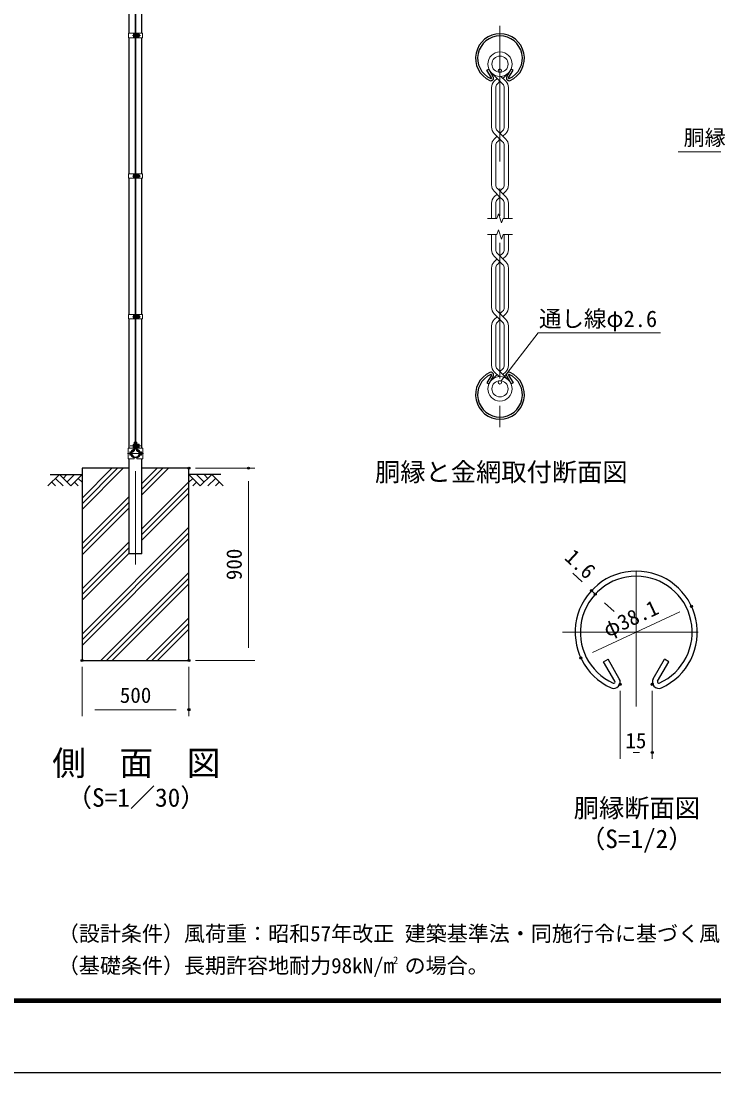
# Model space of a CAD drawing. Units: millimetres, scale not verified, with parts at other scales. Extents: x -6300 to 6300, y -4455 to 4455.
# Drawn here: x -671 to 2572, y -4455 to 468 of the extents above; entities that cross this region are included whole.
import ezdxf
from ezdxf.enums import TextEntityAlignment as Align

# ---------------------------------------------------------------- set-up
doc = ezdxf.new("R2010")
doc.units = ezdxf.units.MM
doc.header["$LTSCALE"] = 20
doc.header["$PDMODE"] = 32
doc.header["$PDSIZE"] = 10
doc.linetypes.add('USER1', pattern=[50.8, 31.75, -6.35, 6.35, -6.35])
for name, color, linetype, lineweight in [('0-0_D-STR1', 1, 'Continuous', 25), ('0-1_D-STR4', 7, 'Continuous', 25), ('0-2_D-BGD', 7, 'Continuous', 25), ('0-3_D-BMK', 2, 'USER1', 13), ('0-4_D-DCR-HCH', 7, 'Continuous', 13), ('0-5_D-STR-DIM', 7, 'Continuous', 13), ('0-8_D-STR3', 3, 'Continuous', 13), ('0-9_D-STR-TXT', 7, 'Continuous', 13), ('0-A_D-TTL-TXT', 7, 'Continuous', 13), ('0-B_D-STR2', 7, 'Continuous', 13), ('0-C_D-TTL', 7, 'Continuous', 25)]:
    doc.layers.add(name, color=color, linetype=linetype, lineweight=lineweight)
doc.layers.add('0-7_Defpoints', color=8, linetype='Continuous')
doc.styles.add('ＭＳ ゴシック', font='')
doc.styles.get('ＭＳ ゴシック').set_extended_font_data('MS Gothic')

msp = doc.modelspace()

# ---------------------------------------------------------------- linework, layer by layer
at = {"layer": '0-0_D-STR1'}
for p, q in [((-165.46, 410.5), (-165.46, 1047.5)), ((-104.96, 410.5), (-104.96, 1047.5)), ((-165.46, -247.5), (-165.46, 389.5)), ((-104.96, -247.5), (-104.96, 389.5)), ((1509.35, 238.04), (1517.69, 242.85)), ((1530.41, 201.57), (1509.35, 238.04)), ((1538.74, 206.38), (1517.69, 242.85)), ((1602.15, 206.38), (1623.21, 242.85)), ((1610.49, 201.57), (1631.55, 238.04)), ((1631.55, 238.04), (1623.21, 242.85)), ((-165.46, -905.5), (-165.46, -268.5)), ((-104.96, -905.5), (-104.96, -268.5)), ((-165.46, -1530.95), (-165.46, -926.5)), ((-104.96, -1530.95), (-104.96, -926.5)), ((1530.41, -1189.35), (1509.35, -1225.81)), ((1509.35, -1225.81), (1517.69, -1230.63)), ((1538.74, -1194.16), (1517.69, -1230.63)), ((1602.15, -1194.16), (1623.21, -1230.63)), ((1610.49, -1189.35), (1631.55, -1225.81)), ((1631.55, -1225.81), (1623.21, -1230.63)), ((-141.88, -1540.62), (-145.39, -1546.7)), ((-145.39, -1546.7), (-144, -1547.5)), ((-140.49, -1541.42), (-144, -1547.5)), ((-129.92, -1541.42), (-126.41, -1547.5)), ((-128.53, -1540.62), (-125.03, -1546.7)), ((-125.03, -1546.7), (-126.41, -1547.5)), ((-165.46, -2025), (-165.46, -1580.95)), ((-104.96, -2025), (-104.96, -1580.95)), ((-104.96, -2025), (-165.46, -2025)), ((2055.21, -2531.17), (2076.05, -2519.14)), ((2107.85, -2622.34), (2055.21, -2531.17)), ((2128.68, -2610.31), (2076.05, -2519.14)), ((2287.21, -2610.31), (2339.85, -2519.14)), ((2308.05, -2622.34), (2360.69, -2531.17)), ((2360.69, -2531.17), (2339.85, -2519.14))]:
    msp.add_line(p, q, dxfattribs=at)
for centre, radius, start, end in [((1570.45, 293.56), 114.3, 294.32478, 245.67522), ((1570.45, 293.56), 104.67, 294.32478, 245.67522), ((1528.32, 200.37), 12.03, 245.67522, 30), ((1528.32, 200.37), 2.41, 245.67522, 30), ((1612.57, 200.37), 12.03, 150, 294.32478), ((1612.57, 200.37), 2.41, 150, 294.32478), ((1570.45, -1281.33), 114.3, 114.32478, 65.67522), ((1528.32, -1188.14), 12.03, 330, 114.32478), ((1612.57, -1188.14), 12.03, 65.67522, 210), ((1570.45, -1281.33), 104.67, 114.32478, 65.67522), ((1528.32, -1188.14), 2.41, 330, 114.32478), ((1612.57, -1188.14), 2.41, 65.67522, 210), ((-135.21, -1555.95), 19.05, 114.32478, 65.67522), ((-135.21, -1555.95), 17.45, 114.32478, 65.67522), ((-142.23, -1540.42), 2, 330, 114.32478), ((-142.23, -1540.42), 0.401, 330, 114.32478), ((-128.19, -1540.42), 2, 65.67522, 210), ((-128.19, -1540.42), 0.401, 65.67522, 210), ((2207.95, -2392.38), 285.75, 294.32478, 245.67522), ((2207.95, -2392.38), 261.69, 294.32478, 245.67522), ((2102.64, -2625.35), 30.08, 245.67522, 30), ((2102.64, -2625.35), 6.02, 245.67522, 30), ((2313.26, -2625.35), 30.08, 150, 294.32478), ((2313.26, -2625.35), 6.02, 150, 294.32478)]:
    msp.add_arc(centre, radius, start, end, dxfattribs=at)
at = {"layer": '0-1_D-STR4'}
for p, q in [((-165.46, -1625), (-385.21, -1625)), ((114.79, -1625), (-104.96, -1625))]:
    msp.add_line(p, q, dxfattribs=at)
msp.add_lwpolyline([(-385.21, -1625), (-385.21, -2525), (114.79, -2525), (114.79, -1625)], dxfattribs=at)
at = {"layer": '0-2_D-BGD'}
for p, q in [((-535.21, -1655), (-385.21, -1655)), ((264.79, -1655), (114.79, -1655))]:
    msp.add_line(p, q, dxfattribs=at)
at = {"layer": '0-3_D-BMK'}
for p, q in [((-135.21, 2425), (-135.21, -2075)), ((1570.45, 445.36), (1570.45, -1433.13)), ((-149.76, 400), (-111.16, 400)), ((-149.76, -258), (-111.16, -258)), ((-149.76, -916), (-111.16, -916)), ((-159.65, -1520.95), (-110.77, -1520.95)), ((-173.18, -1555.95), (-97.24, -1555.95)), ((2207.95, -2740.1), (2207.95, -2047.77)), ((1863.34, -2392.38), (2552.56, -2392.38))]:
    msp.add_line(p, q, dxfattribs=at)
at = {"layer": '0-4_D-DCR-HCH'}
for p, q in [((-491.63, -1655), (-544.84, -1708.21)), ((-509.37, -1672.74), (-473.73, -1708.21)), ((-491.63, -1655), (-438.42, -1708.21)), ((-473.89, -1672.74), (-456.16, -1655)), ((-456.16, -1690.47), (-420.68, -1655)), ((-438.42, -1708.21), (-385.21, -1655)), ((-402.95, -1672.74), (-385.21, -1690.39)), ((-385.21, -1817.77), (-192.44, -1625)), ((-385.21, -1791.25), (-218.96, -1625)), ((-385.21, -1764.74), (-245.47, -1625)), ((-104.96, -1749.65), (19.69, -1625)), ((-104.96, -1723.13), (-6.82, -1625)), ((-104.96, -1696.62), (-33.34, -1625)), ((168, -1708.21), (114.79, -1655)), ((132.53, -1672.74), (114.79, -1690.39)), ((185.74, -1690.47), (150.27, -1655)), ((221.22, -1655), (168, -1708.21)), ((203.57, -1672.83), (185.74, -1655)), ((238.95, -1672.74), (203.32, -1708.21)), ((221.22, -1655), (274.43, -1708.21)), ((-527.11, -1690.47), (-509.29, -1708.21)), ((-420.68, -1690.47), (-402.86, -1708.21)), ((-104.96, -1908.75), (114.79, -1689)), ((-104.96, -1935.27), (114.79, -1715.52)), ((150.27, -1690.47), (132.45, -1708.21)), ((256.69, -1690.47), (238.87, -1708.21)), ((-385.21, -1976.87), (-165.46, -1757.12)), ((-104.96, -1961.78), (114.79, -1742.03)), ((-385.21, -2003.38), (-165.46, -1783.63)), ((-385.21, -2029.9), (-165.46, -1810.15)), ((-385.21, -2401.13), (114.79, -1901.13)), ((-385.21, -2427.65), (114.79, -1927.65)), ((-385.21, -2454.16), (114.79, -1954.16)), ((-385.21, -2189), (-165.46, -1969.25)), ((-385.21, -2215.52), (-165.46, -1995.77)), ((-385.21, -2242.03), (-165.46, -2022.28)), ((-296.94, -2525), (114.79, -2113.26)), ((-270.43, -2525), (114.79, -2139.78)), ((-243.91, -2525), (114.79, -2166.3)), ((-84.81, -2525), (114.79, -2325.4)), ((-58.3, -2525), (114.79, -2351.91)), ((-31.78, -2525), (114.79, -2378.43))]:
    msp.add_line(p, q, dxfattribs=at)
at = {"layer": '0-5_D-STR-DIM'}
for p, q in [((1562.75, -435.25), (1555.06, -456.39)), ((1578.14, -477.53), (1562.75, -435.25)), ((1511.75, -456.39), (1555.06, -456.39)), ((1585.84, -456.39), (1578.14, -477.53)), ((1585.84, -456.39), (1629.15, -456.39)), ((1511.75, -531.39), (1555.06, -531.39)), ((1562.75, -510.24), (1555.06, -531.39)), ((1578.14, -552.53), (1562.75, -510.24)), ((1585.84, -531.39), (1578.14, -552.53)), ((1585.84, -531.39), (1629.15, -531.39)), ((144.79, -1625), (423.8, -1625)), ((393.8, -2465), (393.8, -1685)), ((1954.62, -2157.07), (1910.66, -2116.24)), ((2016.21, -2214.28), (1998.58, -2197.91)), ((2060.17, -2255.12), (2104.14, -2295.95)), ((2003.35, -2487.78), (2412.55, -2296.97)), ((-385.21, -2555), (-385.21, -2785)), ((114.79, -2555), (114.79, -2785)), ((144.79, -2525), (423.8, -2525)), ((2132.95, -2666.23), (2132.95, -2985.43)), ((2282.95, -2666.23), (2282.95, -2985.43)), ((-325.21, -2755), (54.79, -2755)), ((2192.95, -2955.43), (2222.95, -2955.43))]:
    msp.add_line(p, q, dxfattribs=at)
at = {"layer": '0-7_Defpoints'}
for p in [(114.79, -1625), (393.8, -1625), (1998.58, -2197.91), (1998.58, -2197.91), (2016.21, -2214.28), (2466.93, -2271.62), (1948.97, -2513.13), (-385.21, -2525), (114.79, -2525), (2132.95, -2636.23), (2282.95, -2636.23), (114.79, -2755), (2282.95, -2955.43)]:
    msp.add_point(p, dxfattribs=at)
at = {"layer": '0-8_D-STR3'}
for p, q in [((-137.46, 2335.95), (-137.46, -1535.95)), ((-132.96, 2335.95), (-132.96, -1535.95)), ((-167.76, 410.5), (-167.76, 389.5)), ((-137.46, 410.5), (-167.76, 410.5)), ((-144.56, 406.5), (-144.56, 393.5)), ((-139.76, 410.5), (-139.76, 389.5)), ((-139.76, 408), (-139.76, 392)), ((-132.96, 410.5), (-102.66, 410.5)), ((-130.66, 410.5), (-130.66, 389.5)), ((-120.66, 408.1), (-130.66, 408.1)), ((-130.66, 408.1), (-130.66, 391.9)), ((-120.66, 404.05), (-130.66, 404.05)), ((-120.66, 395.95), (-130.66, 395.95)), ((-119.66, 406.23), (-119.66, 393.89)), ((-119.66, 404), (-115.76, 404)), ((-119.66, 403.32), (-115.43, 403.32)), ((-119.66, 396.68), (-115.43, 396.68)), ((-119.66, 396), (-115.76, 396)), ((-115.76, 404), (-115.76, 396)), ((-102.66, 410.5), (-102.66, 389.5)), ((-137.46, 389.5), (-167.76, 389.5)), ((-132.96, 389.5), (-102.66, 389.5)), ((-120.66, 391.9), (-130.66, 391.9)), ((-167.76, -247.5), (-167.76, -268.5)), ((-137.46, -247.5), (-167.76, -247.5)), ((-137.46, -268.5), (-167.76, -268.5)), ((-144.56, -251.5), (-144.56, -264.5)), ((-139.76, -247.5), (-139.76, -268.5)), ((-139.76, -250), (-139.76, -266)), ((-132.96, -247.5), (-102.66, -247.5)), ((-132.96, -268.5), (-102.66, -268.5)), ((-130.66, -247.5), (-130.66, -268.5)), ((-120.66, -249.9), (-130.66, -249.9)), ((-130.66, -249.9), (-130.66, -266.1)), ((-120.66, -253.95), (-130.66, -253.95)), ((-120.66, -262.05), (-130.66, -262.05)), ((-120.66, -266.1), (-130.66, -266.1)), ((-119.66, -251.77), (-119.66, -264.11)), ((-119.66, -254), (-115.76, -254)), ((-119.66, -254.68), (-115.43, -254.68)), ((-119.66, -261.32), (-115.43, -261.32)), ((-119.66, -262), (-115.76, -262)), ((-115.76, -254), (-115.76, -262)), ((-102.66, -247.5), (-102.66, -268.5)), ((-167.76, -905.5), (-167.76, -926.5)), ((-137.46, -905.5), (-167.76, -905.5)), ((-137.46, -926.5), (-167.76, -926.5)), ((-144.56, -909.5), (-144.56, -922.5)), ((-139.76, -905.5), (-139.76, -926.5)), ((-139.76, -908), (-139.76, -924)), ((-132.96, -905.5), (-102.66, -905.5)), ((-132.96, -926.5), (-102.66, -926.5)), ((-130.66, -905.5), (-130.66, -926.5)), ((-120.66, -907.9), (-130.66, -907.9)), ((-130.66, -907.9), (-130.66, -924.1)), ((-120.66, -911.95), (-130.66, -911.95)), ((-120.66, -920.05), (-130.66, -920.05)), ((-120.66, -924.1), (-130.66, -924.1)), ((-119.66, -909.77), (-119.66, -922.11)), ((-119.66, -912), (-115.76, -912)), ((-119.66, -912.68), (-115.43, -912.68)), ((-119.66, -919.32), (-115.43, -919.32)), ((-119.66, -920), (-115.76, -920)), ((-115.76, -912), (-115.76, -920)), ((-102.66, -905.5), (-102.66, -926.5)), ((-146.51, -1514.45), (-146.51, -1527.45)), ((-141.71, -1503.95), (-141.71, -1533.52)), ((-141.71, -1503.95), (-139.41, -1503.95)), ((-139.41, -1503.95), (-139.41, -1533.52)), ((-137.71, -1515.63), (-139.41, -1515.63)), ((-137.71, -1515.63), (-137.71, -1526.27)), ((-137.71, -1516.95), (-137.46, -1516.95)), ((-137.71, -1524.95), (-137.46, -1524.95)), ((-132.96, -1516.95), (-131.01, -1516.95)), ((-132.96, -1524.95), (-131.01, -1524.95)), ((-131.01, -1503.95), (-131.01, -1533.52)), ((-131.01, -1503.95), (-128.71, -1503.95)), ((-128.71, -1503.95), (-128.71, -1533.52)), ((-118.71, -1512.85), (-128.71, -1512.85)), ((-118.71, -1516.9), (-128.71, -1516.9)), ((-128.71, -1516.95), (-128.51, -1516.95)), ((-128.71, -1524.95), (-128.51, -1524.95)), ((-118.71, -1525), (-128.71, -1525)), ((-117.71, -1514.72), (-117.71, -1527.06)), ((-117.71, -1516.95), (-117.71, -1524.95)), ((-117.71, -1517.63), (-117.38, -1517.63)), ((-117.71, -1524.27), (-117.38, -1524.27)), ((-168.86, -1530.95), (-141.71, -1530.95)), ((-168.86, -1530.95), (-168.86, -1580.95)), ((-162.01, -1549.45), (-162.01, -1562.45)), ((-157.21, -1547.95), (-157.21, -1563.95)), ((-156.84, -1551.95), (-157.21, -1551.95)), ((-156.84, -1559.95), (-157.21, -1559.95)), ((-141.91, -1574.48), (-142.69, -1576.64)), ((-141.91, -1574.48), (-141.91, -1580.95)), ((-137.71, -1526.27), (-139.41, -1526.27)), ((-137.46, -1535.95), (-132.96, -1535.95)), ((-118.71, -1529.05), (-128.71, -1529.05)), ((-128.71, -1530.95), (-101.56, -1530.95)), ((-128.51, -1574.48), (-128.51, -1580.95)), ((-128.51, -1574.48), (-127.73, -1576.64)), ((-113.21, -1551.95), (-113.57, -1551.95)), ((-113.21, -1559.95), (-113.57, -1559.95)), ((-107.71, -1547.85), (-113.21, -1547.85)), ((-113.21, -1547.85), (-113.21, -1564.05)), ((-107.71, -1551.9), (-113.21, -1551.9)), ((-107.71, -1560), (-113.21, -1560)), ((-107.71, -1564.05), (-113.21, -1564.05)), ((-106.71, -1549.72), (-106.71, -1562.06)), ((-106.71, -1551.95), (-106.21, -1551.95)), ((-106.71, -1551.95), (-106.21, -1551.95)), ((-106.71, -1552.63), (-105.88, -1552.63)), ((-106.71, -1559.27), (-105.88, -1559.27)), ((-106.71, -1559.95), (-106.21, -1559.95)), ((-106.71, -1559.95), (-106.21, -1559.95)), ((-106.21, -1551.95), (-106.21, -1559.95)), ((-101.56, -1530.95), (-101.56, -1580.95)), ((-168.86, -1580.95), (-141.91, -1580.95)), ((-128.51, -1580.95), (-101.56, -1580.95))]:
    msp.add_line(p, q, dxfattribs=at)
for centre in [(1570.45, 235.67), (1570.45, -1223.45)]:
    msp.add_circle(centre, 7.8, dxfattribs=at)
for centre, radius, start, end in [((-122.2, 406.07), 2.54, 307.21089, 52.78911), ((-128.36, 400), 8.7, 332.26063, 27.73937), ((-122.21, 393.92), 2.55, 307.42505, 52.57495), ((-123.26, 400), 8.5, 331.92751, 28.07249), ((-122.2, -251.93), 2.54, 307.21089, 52.78911), ((-128.36, -258), 8.7, 332.26063, 27.73937), ((-122.21, -264.08), 2.55, 307.42505, 52.57495), ((-123.26, -258), 8.5, 331.92751, 28.07249), ((-122.2, -909.93), 2.54, 307.21089, 52.78911), ((-128.36, -916), 8.7, 332.26063, 27.73937), ((-122.21, -922.08), 2.55, 307.42505, 52.57495), ((-123.26, -916), 8.5, 331.92751, 28.07249), ((-120.25, -1514.88), 2.54, 307.21089, 52.78911), ((-126.41, -1520.95), 8.7, 332.26063, 27.73937), ((-120.26, -1527.03), 2.55, 307.42505, 52.57495), ((-125.21, -1520.95), 8.5, 331.92751, 28.07249), ((-135.21, -1555.95), 22, 110.1633, 250.11694), ((-135.21, -1555.95), 19.7, 109.83718, 250.11694), ((-143.71, -1533.52), 2, 297.27961, 0), ((-143.71, -1533.52), 4.3, 294.96438, 0), ((-126.71, -1533.52), 4.3, 180, 245.03562), ((-126.71, -1533.52), 2, 180, 242.72039), ((-135.21, -1555.95), 19.7, 289.88306, 70.16282), ((-135.21, -1555.95), 22, 289.88306, 69.8367), ((-109.25, -1549.88), 2.54, 307.21089, 52.78911), ((-115.41, -1555.95), 8.7, 332.26063, 27.73937), ((-109.26, -1562.03), 2.55, 307.42505, 52.57495), ((-113.71, -1555.95), 8.5, 331.92751, 28.07249)]:
    msp.add_arc(centre, radius, start, end, dxfattribs=at)
for centre, start_param, end_param in [((-139.76, 406.5), 1.5707963, 3.1415927), ((-139.76, 393.5), 3.1415927, 4.712389), ((-139.76, -251.5), 1.5707963, 3.1415927), ((-139.76, -264.5), 3.1415927, 4.712389), ((-139.76, -909.5), 1.5707963, 3.1415927), ((-139.76, -922.5), 3.1415927, 4.712389), ((-141.71, -1514.45), 1.5707963, 3.1415927), ((-157.21, -1549.45), 1.5707963, 3.1415927), ((-157.21, -1562.45), 3.1415927, 4.712389), ((-141.71, -1527.45), 3.1415927, 4.712389)]:
    msp.add_ellipse(centre, major_axis=(4.8, 0), ratio=0.3125, start_param=start_param, end_param=end_param, dxfattribs=at)
at = {"layer": '0-9_D-STR-TXT'}
for points in [[(2404.41, -145.02), (2654.94, -145.02), (2718.29, -306.25)], [(2321.77, -992.1), (1748.87, -992.1), (1576.43, -1215.69)]]:
    msp.add_lwpolyline(points, dxfattribs=at)
at = {"layer": '0-B_D-STR2'}
for p, q in [((1570.45, 185.46), (1534.86, 221.05)), ((1543.61, 185.85), (1556.84, 199.07)), ((1597.28, 185.85), (1574.38, 208.75)), ((1584.06, 199.07), (1606.04, 221.05)), ((1531.31, 156.16), (1531.31, -28.72)), ((1550.56, 154.64), (1550.56, -27.2)), ((1558.29, 173.31), (1570.45, 185.46)), ((1582.6, 173.31), (1570.45, 185.46)), ((1590.33, 154.64), (1590.33, -27.2)), ((1609.58, 156.16), (1609.58, -28.72)), ((1597.28, -84.86), (1558.29, -45.87)), ((1582.6, -45.87), (1570.45, -58.02)), ((1570.45, -85.25), (1543.61, -58.41)), ((1556.84, -71.64), (1543.61, -84.86)), ((1543.61, -84.86), (1556.84, -71.64)), ((1558.29, -97.4), (1570.45, -85.25)), ((1582.6, -97.4), (1570.45, -85.25)), ((1597.28, -58.41), (1584.06, -71.64)), ((1531.31, -114.55), (1531.31, -299.43)), ((1550.56, -116.07), (1550.56, -297.91)), ((1590.33, -116.07), (1590.33, -297.91)), ((1609.58, -114.55), (1609.58, -299.43)), ((1570.45, -355.96), (1543.61, -329.13)), ((1556.84, -342.35), (1543.61, -355.57)), ((1543.61, -355.57), (1556.84, -342.35)), ((1597.28, -355.57), (1558.29, -316.58)), ((1582.6, -316.58), (1570.45, -328.73)), ((1597.28, -329.13), (1584.06, -342.35)), ((1531.31, -385.27), (1531.31, -456.39)), ((1550.56, -386.78), (1550.56, -456.39)), ((1558.29, -368.11), (1570.45, -355.96)), ((1582.6, -368.11), (1570.45, -355.96)), ((1590.33, -386.78), (1590.33, -456.39)), ((1609.58, -385.27), (1609.58, -456.39)), ((1531.31, -602.51), (1531.31, -531.39)), ((1550.56, -601), (1550.56, -531.39)), ((1590.33, -601), (1590.33, -531.39)), ((1609.58, -602.51), (1609.58, -531.39)), ((1582.6, -671.2), (1543.61, -632.21)), ((1597.28, -658.65), (1558.29, -619.67)), ((1582.6, -619.67), (1570.45, -631.82)), ((1597.28, -632.21), (1584.06, -645.43)), ((1531.31, -873.22), (1531.31, -688.35)), ((1556.84, -645.43), (1543.61, -658.65)), ((1570.45, -659.04), (1558.29, -671.2)), ((1609.58, -873.22), (1609.58, -688.35)), ((1550.56, -871.71), (1550.56, -689.86)), ((1590.33, -871.71), (1590.33, -689.86)), ((1582.6, -941.91), (1543.61, -902.92)), ((1556.84, -916.14), (1543.61, -929.36)), ((1597.28, -929.36), (1558.29, -890.38)), ((1570.45, -929.75), (1558.29, -941.91)), ((1582.6, -890.38), (1570.45, -902.53)), ((1597.28, -902.92), (1584.06, -916.14)), ((1531.31, -1143.93), (1531.31, -959.06)), ((1550.56, -1142.42), (1550.56, -960.57)), ((1590.33, -1142.42), (1590.33, -960.57)), ((1609.58, -1143.93), (1609.58, -959.06)), ((1543.61, -1173.63), (1566.51, -1196.53)), ((1558.29, -1161.09), (1606.04, -1208.83)), ((1582.6, -1161.09), (1570.45, -1173.24)), ((1597.28, -1173.63), (1584.06, -1186.85)), ((1556.84, -1186.85), (1534.86, -1208.83))]:
    msp.add_line(p, q, dxfattribs=at)
for centre, radius in [((1570.45, 265.77), 57.15), ((1570.45, 265.77), 37.9), ((1570.45, -1253.55), 57.15), ((1570.45, -1253.55), 37.9)]:
    msp.add_circle(centre, radius, dxfattribs=at)
for centre, radius, start, end in [((1573.31, 156.16), 42, 135, 180), ((1573.31, 156.16), 22.8, 131.19984, 183.80396), ((1567.58, 156.16), 22.8, 356.19604, 48.80016), ((1567.58, 156.16), 42, 0, 45), ((1573.31, -28.72), 42, 180, 225), ((1573.31, -28.72), 22.8, 176.19604, 228.80016), ((1567.58, -28.72), 22.8, 311.19984, 3.80396), ((1567.58, -28.72), 42, 315, 0), ((1573.31, -114.55), 42, 135, 180), ((1573.31, -114.55), 22.8, 131.19984, 183.80396), ((1567.58, -114.55), 22.8, 356.19604, 48.80016), ((1567.58, -114.55), 42, 0, 45), ((1573.31, -299.43), 42, 180, 225), ((1573.31, -299.43), 22.8, 176.19604, 228.80016), ((1567.58, -299.43), 22.8, 311.19984, 3.80396), ((1567.58, -299.43), 42, 315, 0), ((1573.31, -385.27), 42, 135, 180), ((1573.31, -385.27), 22.8, 131.19984, 183.80396), ((1567.58, -385.27), 22.8, 356.19604, 48.80016), ((1567.58, -385.27), 42, 0, 45), ((1573.31, -602.51), 42, 180, 225), ((1573.31, -602.51), 22.8, 176.19604, 228.80016), ((1567.58, -602.51), 22.8, 311.19984, 3.80396), ((1567.58, -602.51), 42, 315, 0), ((1573.31, -688.35), 42, 135, 180), ((1573.31, -688.35), 22.8, 131.19984, 183.80396), ((1567.58, -688.35), 22.8, 356.19604, 48.80016), ((1567.58, -688.35), 42, 0, 45), ((1573.31, -873.22), 42, 180, 225), ((1573.31, -873.22), 22.8, 176.19604, 228.80016), ((1567.58, -873.22), 22.8, 311.19984, 3.80396), ((1567.58, -873.22), 42, 315, 0), ((1573.31, -959.06), 42, 135, 180), ((1567.58, -959.06), 42, 0, 45), ((1573.31, -959.06), 22.8, 131.19984, 183.80396), ((1567.58, -959.06), 22.8, 356.19604, 48.80016), ((1573.31, -1143.93), 42, 180, 225), ((1573.31, -1143.93), 22.8, 176.19604, 228.80016), ((1567.58, -1143.93), 22.8, 311.19984, 3.80396), ((1567.58, -1143.93), 42, 315, 0)]:
    msp.add_arc(centre, radius, start, end, dxfattribs=at)
at = {"layer": '0-C_D-TTL', "color": 2}
msp.add_lwpolyline([(-6300, 4455), (6300, 4455), (6300, -4455), (-6300, -4455)], close=True, dxfattribs=at)
at = {"layer": '0-C_D-TTL'}
for points in [[(-5895, 4125), (5895, 4125), (5895, -4125), (-5895, -4125)], [(-5891.25, 4121.25), (5891.25, 4121.25), (5891.25, -4121.25), (-5891.25, -4121.25)], [(-5887.5, 4117.5), (5887.5, 4117.5), (5887.5, -4117.5), (-5887.5, -4117.5)], [(-5883.75, 4113.75), (5883.75, 4113.75), (5883.75, -4113.75), (-5883.75, -4113.75)], [(-5880, 4110), (5880, 4110), (5880, -4110), (-5880, -4110)]]:
    msp.add_lwpolyline(points, close=True, dxfattribs=at)

# ---------------------------------------------------------------- texts
at = {"layer": '0-5_D-STR-DIM', "style": 'ＭＳ ゴシック'}
for s, rotation, p in [('900', 90, (383.68, -2148.69)), ('1.6', 317.113, (1853.4, -2064.89)), ('φ38.1', 24.999, (2083.36, -2437.83))]:
    msp.add_text(s, height=72.14, rotation=rotation, dxfattribs=at).set_placement(p, align=Align.BOTTOM_LEFT)
for s, p in [('500', (-208.52, -2744.88)), ('15', (2157.32, -2957.31))]:
    msp.add_text(s, height=72.14, dxfattribs=at).set_placement(p, align=Align.BOTTOM_LEFT)
at = {"layer": '0-9_D-STR-TXT', "style": 'ＭＳ ゴシック'}
for s, height, p in [('胴縁', 72.14, (2429.8, -135.59)), ('通し線φ2.6', 77.17, (1752.76, -987.44))]:
    msp.add_text(s, height=height, dxfattribs=at).set_placement(p, align=Align.BOTTOM_LEFT)
at = {"layer": '0-A_D-TTL-TXT', "style": 'ＭＳ ゴシック'}
for s, height, p in [('胴縁と金網取付断面図', 86.66, (985.68, -1712.03)), ('側\u3000面\u3000図', 115.5, (-525.06, -3097.42)), ('（S=1／30）', 86.66, (-456.83, -3235.38)), ('胴縁断面図', 86.66, (1915.56, -3284.34)), ('（S=1/2）', 86.66, (1944.8, -3428.63)), ('（設計条件）風荷重：昭和57年改正 建築基準法・同施行令に基づく風圧力に準拠。', 72.14, (-498.67, -3860.4)), ('（基礎条件）長期許容地耐力98kN/m の場合。', 72.14, (-498.67, -4010.4)), ('2', 36.08, (1069.53, -3956.69))]:
    msp.add_text(s, height=height, dxfattribs=at).set_placement(p, align=Align.BOTTOM_LEFT)

doc.saveas('drawing.dxf')
